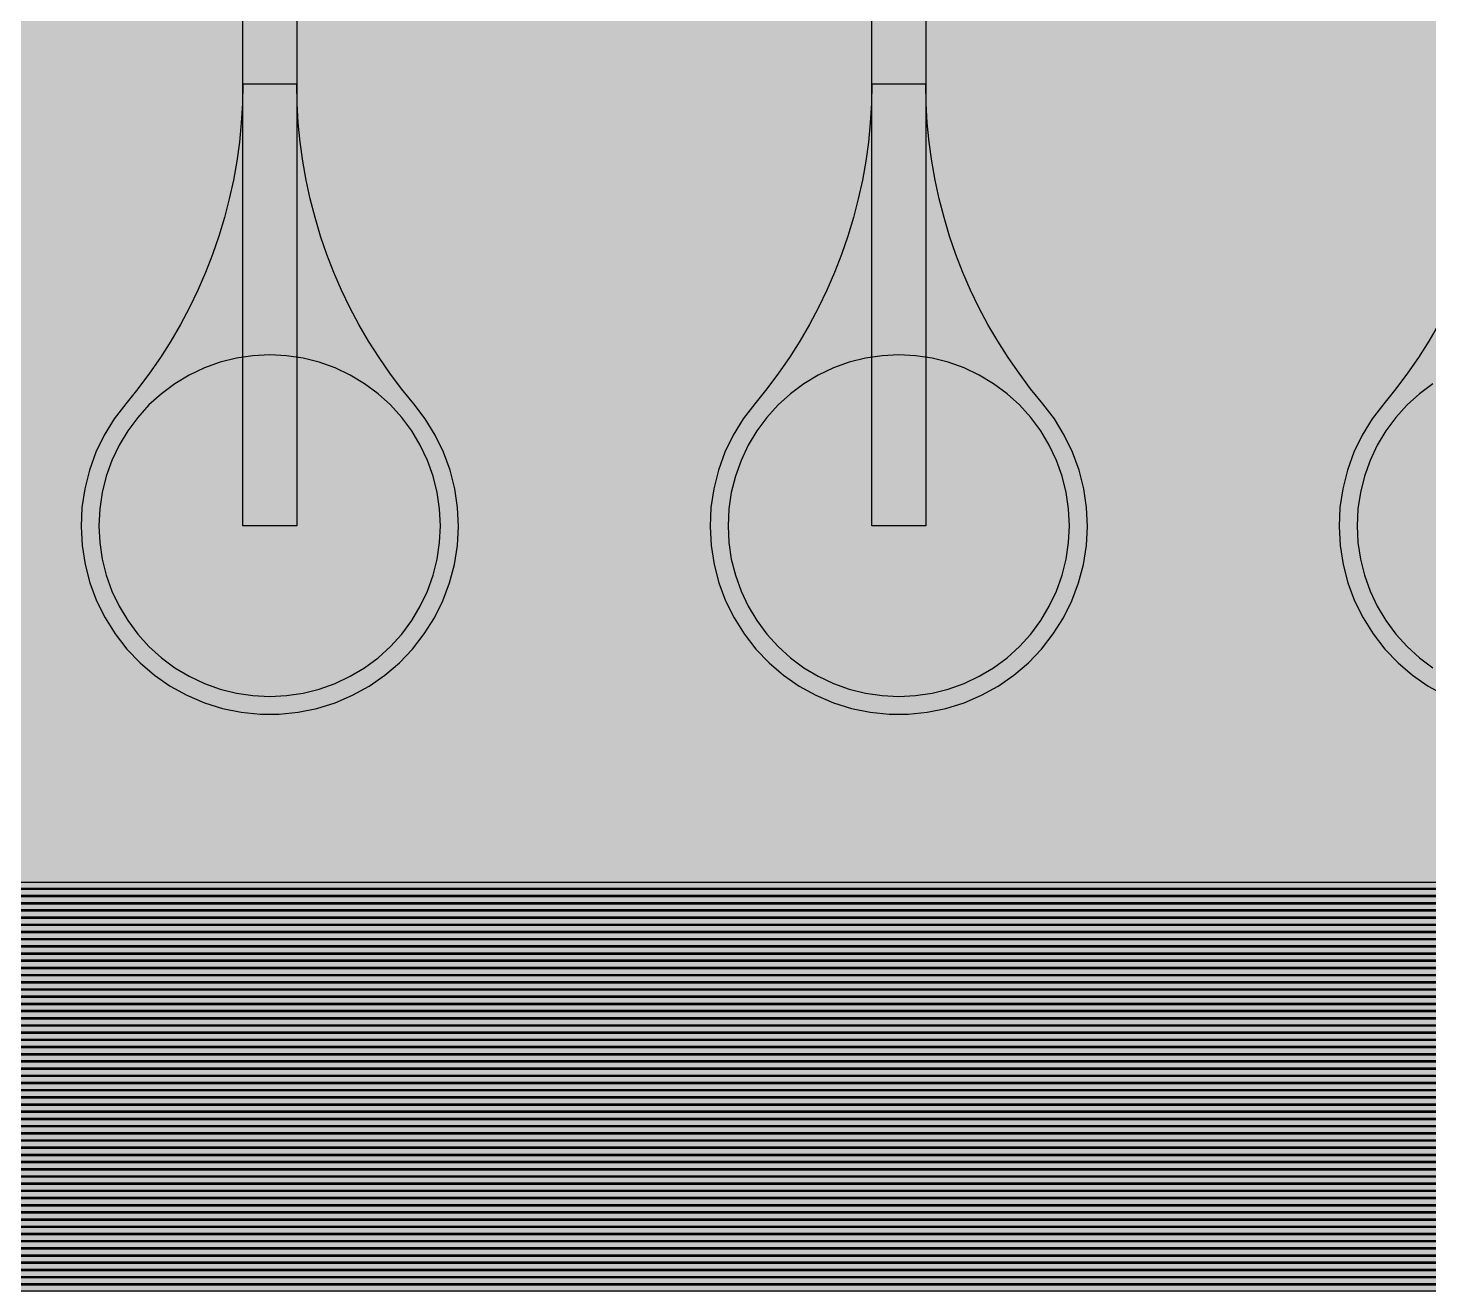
# Model space of a CAD drawing. Header units: metres. Extents: x -7231 to 10969, y -37556 to 1873.
# Drawn here: x -1178 to -398, y -30203 to -29504 of the extents above; entities that cross this region are included whole.
import ezdxf

# ---------------------------------------------------------------- set-up
doc = ezdxf.new("R2010")
doc.units = ezdxf.units.M
for name, color, linetype in [('Metal1', 4, 'CONTINUOUS'), ('Metal2', 3, 'CONTINUOUS'), ('Polyimide', 7, 'CONTINUOUS'), ('Polyimide_Negative', 5, 'CONTINUOUS')]:
    doc.layers.add(name, color=color, linetype=linetype)

msp = doc.modelspace()

# ---------------------------------------------------------------- hatches: boundary and pattern name
at = {"layer": 'Polyimide'}
msp.add_hatch(color=7, dxfattribs=at).paths.add_polyline_path([(4065.69, -468), (4066.67, -501.99), (4068.51, -535.99), (4071.41, -569.99), (4075.54, -603.99), (4081.04, -637.99), (4088.01, -671.99), (4096.52, -705.98), (4106.62, -739.98), (4118.33, -773.98), (4131.63, -807.98), (4146.49, -841.98), (4162.87, -875.98), (4180.68, -909.97), (4199.83, -943.97), (4220.22, -977.97), (4241.73, -1011.97), (4264.21, -1045.97), (4287.52, -1079.96), (4311.51, -1113.96), (4336.01, -1147.96), (4360.86, -1181.96), (4385.88, -1215.96), (4410.89, -1249.96), (4435.74, -1283.95), (4460.24, -1317.95), (4484.23, -1351.95), (4507.54, -1385.95), (4530.02, -1419.95), (4551.53, -1453.94), (4571.92, -1487.94), (4591.07, -1521.94), (4608.88, -1555.94), (4625.26, -1589.94), (4640.12, -1623.94), (4653.42, -1657.93), (4665.13, -1691.93), (4675.23, -1725.93), (4683.74, -1759.93), (4690.71, -1793.93), (4696.21, -1827.93), (4700.34, -1861.92), (4703.24, -1895.92), (4705.08, -1929.92), (4706.06, -1963.92), (4706.44, -1997.92), (4706.5, -2031.91), (4706.5, -4793.02), (4709.95, -4838.39), (4720.22, -4882.71), (4737.08, -4924.98), (4760.13, -4964.2), (4788.85, -4999.49), (4822.58, -5030.03), (4860.53, -5055.12), (4901.85, -5074.18), (4901.85, -5074.18), (4970.68, -5105.23), (5034.7, -5145.26), (5092.76, -5193.54), (5143.8, -5249.19), (5186.89, -5311.2), (5221.24, -5378.44), (5246.23, -5449.69), (5261.41, -5523.66), (5266.5, -5599), (5261.41, -5674.34), (5246.23, -5748.31), (5221.24, -5819.56), (5186.89, -5886.8), (5143.8, -5948.81), (5092.76, -6004.46), (5034.7, -6052.74), (4970.68, -6092.77), (4901.85, -6123.82), (4860.53, -6142.88), (4822.58, -6167.97), (4788.85, -6198.51), (4760.13, -6233.8), (4737.08, -6273.02), (4720.22, -6315.29), (4709.95, -6359.61), (4706.5, -6404.98), (4706.5, -9221.52), (4709.95, -9266.88), (4720.22, -9311.21), (4737.08, -9353.47), (4760.13, -9392.7), (4788.85, -9427.98), (4822.58, -9458.52), (4860.53, -9483.61), (4901.85, -9502.67), (4970.68, -9533.72), (5034.7, -9573.75), (5092.76, -9622.03), (5143.8, -9677.68), (5186.89, -9739.69), (5221.24, -9806.94), (5246.23, -9878.19), (5261.41, -9952.16), (5266.5, -10027.49), (5261.41, -10102.83), (5246.23, -10176.8), (5221.24, -10248.05), (5186.89, -10315.3), (5143.8, -10377.31), (5092.76, -10432.96), (5034.7, -10481.24), (4970.68, -10521.27), (4901.85, -10552.32), (4860.53, -10571.38), (4822.58, -10596.46), (4788.85, -10627), (4760.13, -10662.29), (4737.08, -10701.52), (4720.22, -10743.78), (4709.95, -10788.1), (4706.5, -10833.47), (4706.5, -13650.01), (4709.95, -13695.38), (4720.22, -13739.7), (4737.08, -13781.96), (4760.13, -13821.19), (4788.85, -13856.48), (4822.58, -13887.02), (4860.53, -13912.11), (4901.85, -13931.17), (4970.68, -13962.22), (5034.7, -14002.25), (5092.76, -14050.53), (5143.8, -14106.18), (5186.89, -14168.19), (5221.24, -14235.43), (5246.23, -14306.68), (5261.41, -14380.65), (5266.5, -14455.99), (5261.41, -14531.33), (5246.23, -14605.29), (5221.24, -14676.55), (5186.89, -14743.79), (5143.8, -14805.8), (5092.76, -14861.45), (5034.7, -14909.73), (4970.68, -14949.76), (4901.85, -14980.81), (4860.53, -14999.87), (4822.58, -15024.96), (4788.85, -15055.5), (4760.13, -15090.79), (4737.08, -15130.01), (4720.22, -15172.27), (4709.95, -15216.6), (4706.5, -15261.97), (4706.5, -15455.99), (4720.95, -15750.04), (4764.14, -16041.26), (4835.68, -16326.84), (4934.86, -16604.04), (5060.74, -16870.18), (5212.09, -17122.7), (5387.47, -17359.17), (5585.18, -17577.31), (5803.32, -17775.02), (6039.79, -17950.4), (6292.31, -18101.75), (6558.45, -18227.63), (6835.65, -18326.81), (7121.23, -18398.34), (7412.45, -18441.54), (7706.5, -18455.99), (9969.01, -18455.99), (10047.42, -18459.84), (10125.08, -18471.36), (10201.23, -18490.44), (10275.15, -18516.89), (10346.12, -18550.45), (10413.46, -18590.81), (10476.52, -18637.58), (10534.69, -18690.3), (10587.41, -18748.47), (10634.18, -18811.53), (10674.54, -18878.87), (10708.11, -18949.84), (10734.56, -19023.76), (10753.63, -19099.92), (10765.15, -19177.58), (10769.01, -19255.99), (10769.01, -20895.8), (10730.24, -20951.41), (10694.6, -21009.08), (10662.21, -21068.63), (10633.17, -21129.89), (10607.55, -21192.66), (10585.45, -21256.74), (10566.93, -21321.96), (10552.05, -21388.09), (10540.84, -21454.95), (10533.35, -21522.33), (10529.6, -21590.02), (10529.6, -21657.81), (10533.35, -21725.5), (10540.84, -21792.87), (10552.05, -21859.73), (10566.93, -21925.87), (10585.45, -21991.08), (10607.55, -22055.17), (10633.17, -22117.94), (10662.21, -22179.19), (10694.6, -22238.74), (10730.24, -22296.41), (10769.01, -22352.03), (10769.01, -32454.24), (10728.74, -32510.49), (10691.72, -32568.92), (10658.05, -32629.35), (10627.85, -32691.58), (10601.2, -32755.42), (10578.21, -32820.67), (10558.93, -32887.1), (10543.44, -32954.52), (10531.77, -33022.71), (10523.97, -33091.44), (10520.07, -33160.51), (10520.07, -33229.69), (10523.97, -33298.75), (10531.77, -33367.49), (10543.44, -33435.67), (10558.93, -33503.09), (10578.21, -33569.53), (10601.2, -33634.77), (10627.85, -33698.61), (10658.05, -33760.85), (10691.72, -33821.28), (10728.74, -33879.71), (10769.01, -33935.96), (10769.01, -36556), (10765.15, -36634.41), (10753.63, -36712.07), (10734.56, -36788.23), (10708.11, -36862.15), (10674.54, -36933.12), (10634.18, -37000.46), (10587.41, -37063.51), (10534.69, -37121.69), (10476.52, -37174.41), (10413.46, -37221.18), (10346.12, -37261.54), (10275.15, -37295.1), (10201.23, -37321.55), (10125.08, -37340.63), (10047.42, -37352.15), (9969.01, -37356), (-6231.01, -37356), (-6309.42, -37352.15), (-6387.08, -37340.63), (-6463.23, -37321.55), (-6537.15, -37295.1), (-6608.12, -37261.54), (-6675.46, -37221.18), (-6738.52, -37174.41), (-6796.69, -37121.69), (-6849.41, -37063.51), (-6896.18, -37000.46), (-6936.54, -36933.12), (-6970.11, -36862.15), (-6996.56, -36788.23), (-7015.63, -36712.07), (-7027.15, -36634.41), (-7031.01, -36556), (-7031.01, -33936), (-6990.74, -33879.75), (-6953.7, -33821.31), (-6920.03, -33760.88), (-6889.82, -33698.64), (-6863.18, -33634.8), (-6840.18, -33569.55), (-6820.9, -33503.11), (-6805.4, -33435.69), (-6793.74, -33367.49), (-6785.94, -33298.75), (-6782.03, -33229.68), (-6782.03, -33160.5), (-6785.94, -33091.43), (-6793.74, -33022.69), (-6805.4, -32954.5), (-6820.9, -32887.07), (-6840.18, -32820.63), (-6863.18, -32755.39), (-6889.82, -32691.54), (-6920.03, -32629.3), (-6953.7, -32568.87), (-6990.74, -32510.43), (-7031.01, -32454.18), (-7031.01, -22364.83), (-6990.74, -22308.58), (-6953.7, -22250.14), (-6920.03, -22189.71), (-6889.82, -22127.47), (-6863.18, -22063.62), (-6840.18, -21998.38), (-6820.9, -21931.94), (-6805.4, -21864.51), (-6793.74, -21796.32), (-6785.94, -21727.58), (-6782.03, -21658.51), (-6782.03, -21589.33), (-6785.94, -21520.26), (-6793.74, -21451.52), (-6805.4, -21383.32), (-6820.9, -21315.9), (-6840.18, -21249.46), (-6863.18, -21184.21), (-6889.82, -21120.37), (-6920.03, -21058.13), (-6953.7, -20997.7), (-6990.74, -20939.26), (-7031.01, -20883.01), (-7031.01, -19255.99), (-7027.15, -19177.58), (-7015.63, -19099.92), (-6996.56, -19023.76), (-6970.11, -18949.84), (-6936.54, -18878.87), (-6896.18, -18811.53), (-6849.41, -18748.47), (-6796.69, -18690.3), (-6738.52, -18637.58), (-6675.46, -18590.81), (-6608.12, -18550.45), (-6537.15, -18516.89), (-6463.23, -18490.44), (-6387.08, -18471.36), (-6309.42, -18459.84), (-6231.01, -18455.99), (-3968.5, -18455.99), (-3674.45, -18441.54), (-3383.23, -18398.34), (-3097.65, -18326.81), (-2820.45, -18227.63), (-2554.31, -18101.75), (-2301.79, -17950.4), (-2065.32, -17775.02), (-1847.18, -17577.31), (-1649.47, -17359.17), (-1474.09, -17122.7), (-1322.74, -16870.18), (-1196.86, -16604.04), (-1097.68, -16326.84), (-1026.14, -16041.26), (-982.95, -15750.04), (-968.5, -15455.99), (-968.5, -15261.97), (-971.95, -15216.6), (-982.22, -15172.27), (-999.08, -15130.01), (-1022.13, -15090.79), (-1050.85, -15055.5), (-1084.58, -15024.96), (-1122.53, -14999.87), (-1163.85, -14980.81), (-1232.68, -14949.76), (-1296.7, -14909.73), (-1354.76, -14861.45), (-1405.8, -14805.8), (-1448.89, -14743.79), (-1483.24, -14676.55), (-1508.23, -14605.29), (-1523.41, -14531.33), (-1528.5, -14455.99), (-1523.41, -14380.65), (-1508.23, -14306.68), (-1483.24, -14235.43), (-1448.89, -14168.19), (-1405.8, -14106.18), (-1354.76, -14050.53), (-1296.7, -14002.25), (-1232.68, -13962.22), (-1163.85, -13931.17), (-1122.53, -13912.11), (-1084.58, -13887.02), (-1050.85, -13856.48), (-1022.13, -13821.19), (-999.08, -13781.96), (-982.22, -13739.7), (-971.95, -13695.38), (-968.5, -13650.01), (-968.5, -12309.64), (-971.95, -12264.27), (-982.22, -12219.94), (-999.08, -12177.68), (-1022.13, -12138.46), (-1050.85, -12103.17), (-1084.58, -12072.63), (-1122.53, -12047.54), (-1163.85, -12028.48), (-1232.68, -11997.43), (-1296.7, -11957.4), (-1354.76, -11909.12), (-1405.8, -11853.47), (-1448.89, -11791.46), (-1483.24, -11724.22), (-1508.23, -11652.96), (-1523.41, -11579), (-1528.5, -11503.66), (-1523.41, -11428.32), (-1508.23, -11354.35), (-1483.24, -11283.1), (-1448.89, -11215.86), (-1405.8, -11153.85), (-1354.76, -11098.2), (-1296.7, -11049.92), (-1232.68, -11009.89), (-1163.85, -10978.84), (-1122.53, -10959.78), (-1084.58, -10934.69), (-1050.85, -10904.15), (-1022.13, -10868.86), (-999.08, -10829.63), (-982.22, -10787.37), (-971.95, -10743.05), (-968.5, -10697.68), (-968.5, -9357.31), (-971.95, -9311.94), (-982.22, -9267.62), (-999.08, -9225.35), (-1022.13, -9186.13), (-1050.85, -9150.84), (-1084.58, -9120.3), (-1122.53, -9095.21), (-1163.85, -9076.15), (-1163.85, -9076.15), (-1232.68, -9045.1), (-1296.7, -9005.07), (-1354.76, -8956.79), (-1405.8, -8901.14), (-1448.89, -8839.13), (-1483.24, -8771.89), (-1508.23, -8700.64), (-1523.41, -8626.67), (-1528.5, -8551.33), (-1523.41, -8475.99), (-1508.23, -8402.02), (-1483.24, -8330.77), (-1448.89, -8263.53), (-1405.8, -8201.52), (-1354.76, -8145.87), (-1296.7, -8097.59), (-1232.68, -8057.56), (-1163.85, -8026.51), (-1163.85, -8026.51), (-1122.53, -8007.45), (-1084.58, -7982.36), (-1050.85, -7951.82), (-1022.13, -7916.53), (-999.08, -7877.31), (-982.22, -7835.04), (-971.95, -7790.72), (-968.5, -7745.35), (-968.5, -6404.98), (-971.95, -6359.61), (-982.22, -6315.29), (-999.08, -6273.02), (-1022.13, -6233.8), (-1050.85, -6198.51), (-1084.58, -6167.97), (-1122.53, -6142.88), (-1163.85, -6123.82), (-1163.85, -6123.82), (-1232.68, -6092.77), (-1296.7, -6052.74), (-1354.76, -6004.46), (-1405.8, -5948.81), (-1448.89, -5886.8), (-1483.24, -5819.56), (-1508.23, -5748.31), (-1523.41, -5674.34), (-1528.5, -5599), (-1523.41, -5523.66), (-1508.23, -5449.69), (-1483.24, -5378.44), (-1448.89, -5311.2), (-1405.8, -5249.19), (-1354.76, -5193.54), (-1296.7, -5145.26), (-1232.68, -5105.23), (-1163.85, -5074.18), (-1163.85, -5074.18), (-1122.53, -5055.12), (-1084.58, -5030.03), (-1050.85, -4999.49), (-1022.13, -4964.2), (-999.08, -4924.98), (-982.22, -4882.71), (-971.95, -4838.39), (-968.5, -4793.02), (-968.5, -2031.91), (-968.44, -1997.92), (-968.06, -1963.92), (-967.05, -1929.92), (-965.18, -1895.92), (-962.22, -1861.92), (-958.01, -1827.93), (-952.41, -1793.93), (-945.31, -1759.93), (-936.64, -1725.93), (-926.35, -1691.93), (-914.43, -1657.93), (-900.88, -1623.94), (-885.74, -1589.94), (-869.05, -1555.94), (-850.91, -1521.94), (-831.4, -1487.94), (-810.63, -1453.94), (-788.72, -1419.95), (-765.82, -1385.95), (-742.07, -1351.95), (-717.63, -1317.95), (-692.67, -1283.95), (-667.36, -1249.96), (-641.88, -1215.96), (-616.39, -1181.96), (-591.08, -1147.96), (-566.12, -1113.96), (-541.68, -1079.96), (-517.93, -1045.97), (-495.03, -1011.97), (-473.12, -977.97), (-452.35, -943.97), (-432.84, -909.97), (-414.7, -875.98), (-398.01, -841.98), (-382.87, -807.98), (-369.32, -773.98), (-357.4, -739.98), (-347.11, -705.98), (-338.44, -671.99), (-331.34, -637.99), (-325.74, -603.99), (-321.53, -569.99), (-318.57, -535.99), (-316.7, -501.99), (-315.69, -468), (-315.31, -434), (-315.25, -400), (-315.25, 401), (-315.25, 451), (-315.25, 1644), (-270.25, 1644), (-270.03, 1637.13), (-269.35, 1630.29), (-268.23, 1623.52), (-266.67, 1616.82), (-264.68, 1610.25), (-262.26, 1603.82), (-259.42, 1597.56), (-256.18, 1591.5), (-252.55, 1585.67), (-248.55, 1580.08), (-244.19, 1574.77), (-239.5, 1569.75), (-234.48, 1565.06), (-229.17, 1560.7), (-223.58, 1556.7), (-217.75, 1553.07), (-211.69, 1549.83), (-205.43, 1546.99), (-199, 1544.57), (-192.43, 1542.58), (-185.73, 1541.02), (-178.96, 1539.9), (-172.12, 1539.22), (-165.25, 1539), (-158.38, 1539.22), (-151.54, 1539.9), (-144.77, 1541.02), (-138.07, 1542.58), (-131.5, 1544.57), (-125.07, 1546.99), (-118.81, 1549.83), (-112.75, 1553.07), (-106.92, 1556.7), (-101.33, 1560.7), (-96.02, 1565.06), (-91, 1569.75), (-86.31, 1574.77), (-81.95, 1580.08), (-77.95, 1585.67), (-74.32, 1591.5), (-71.08, 1597.56), (-68.24, 1603.82), (-65.82, 1610.25), (-63.83, 1616.82), (-62.27, 1623.52), (-61.15, 1630.29), (-60.47, 1637.13), (-60.25, 1644), (1853, 1644), (1853, 1573), (3815.25, 1573), (3815.46, 1579.54), (3816.11, 1586.05), (3817.17, 1592.51), (3818.66, 1598.88), (3820.56, 1605.14), (3822.86, 1611.27), (3825.56, 1617.23), (3828.65, 1623), (3832.1, 1628.56), (3835.91, 1633.88), (3840.07, 1638.93), (3844.54, 1643.71), (3849.32, 1648.18), (3854.37, 1652.34), (3859.69, 1656.15), (3865.25, 1659.6), (3871.02, 1662.69), (3876.98, 1665.39), (3883.11, 1667.69), (3889.37, 1669.59), (3895.74, 1671.08), (3902.2, 1672.14), (3908.71, 1672.79), (3915.25, 1673), (3921.79, 1672.79), (3928.3, 1672.14), (3934.76, 1671.08), (3941.13, 1669.59), (3947.39, 1667.69), (3953.52, 1665.39), (3959.48, 1662.69), (3965.25, 1659.6), (3970.81, 1656.15), (3976.13, 1652.34), (3981.18, 1648.18), (3985.96, 1643.71), (3990.43, 1638.93), (3994.59, 1633.88), (3998.4, 1628.56), (4001.85, 1623), (4004.94, 1617.23), (4007.64, 1611.27), (4009.94, 1605.14), (4011.84, 1598.88), (4013.33, 1592.51), (4014.39, 1586.05), (4015.04, 1579.54), (4015.25, 1573), (4065.25, 1573), (4065.25, 451), (4065.25, 401), (4065.25, -400), (4065.31, -434), (4065.69, -468)])

# ---------------------------------------------------------------- linework, layer by layer
at = {"layer": 'Metal1'}
for points in [[(1328.75, -19211.94), (1328.75, -30175.72), (1297.72, -30206.75), (-5938.22, -30206.75), (-5969.25, -30175.72), (-5969.25, -27744.28), (-5938.22, -27713.25), (-1072.78, -27713.25), (-1038.85, -27743.07), (-1028.5, -27896.26), (-1028.5, -28671), (-1058.5, -28671), (-1058.5, -27896.26), (-1048.15, -27746.93), (-1074.22, -27716.75), (-5936.78, -27716.75), (-5965.75, -27745.72), (-5965.75, -30174.27), (-5936.78, -30203.25), (1296.28, -30203.25), (1325.25, -30174.27), (1325.25, -19211.94)], [(1320.75, -19211.94), (1320.75, -30167.72), (1289.72, -30198.75), (-5930.22, -30198.75), (-5961.25, -30167.72), (-5961.25, -27752.28), (-5930.22, -27721.25), (-1422.78, -27721.25), (-1388.82, -27751.06), (-1378.5, -27902.66), (-1378.5, -28671), (-1408.5, -28671), (-1408.5, -27902.66), (-1398.18, -27754.94), (-1424.22, -27724.75), (-5928.78, -27724.75), (-5957.75, -27753.72), (-5957.75, -30166.27), (-5928.78, -30195.25), (1288.28, -30195.25), (1317.25, -30166.27), (1317.25, -19211.94)], [(1312.75, -19211.94), (1312.75, -30159.72), (1281.72, -30190.75), (-5922.22, -30190.75), (-5953.25, -30159.72), (-5953.25, -27760.28), (-5922.22, -27729.25), (-1772.78, -27729.25), (-1738.8, -27759.05), (-1728.5, -27909.06), (-1728.5, -28671), (-1758.5, -28671), (-1758.5, -27909.06), (-1748.2, -27762.95), (-1774.22, -27732.75), (-5920.78, -27732.75), (-5949.75, -27761.72), (-5949.75, -30158.27), (-5920.78, -30187.25), (1280.28, -30187.25), (1309.25, -30158.27), (1309.25, -19211.94)], [(1304.75, -19211.94), (1304.75, -30151.72), (1273.72, -30182.75), (-5914.22, -30182.75), (-5945.25, -30151.72), (-5945.25, -27768.28), (-5914.22, -27737.25), (-2122.78, -27737.25), (-2088.77, -27767.04), (-2078.5, -27915.46), (-2078.5, -28671), (-2108.5, -28671), (-2108.5, -27915.46), (-2098.23, -27770.96), (-2124.22, -27740.75), (-5912.78, -27740.75), (-5941.75, -27769.72), (-5941.75, -30150.27), (-5912.78, -30179.25), (1272.28, -30179.25), (1301.25, -30150.27), (1301.25, -19211.94)], [(1296.75, -19211.94), (1296.75, -30143.72), (1265.72, -30174.75), (-5906.22, -30174.75), (-5937.25, -30143.72), (-5937.25, -27776.28), (-5906.22, -27745.25), (-2472.78, -27745.25), (-2438.75, -27775.03), (-2428.5, -27921.86), (-2428.5, -28671), (-2458.5, -28671), (-2458.5, -27921.86), (-2448.25, -27778.97), (-2474.22, -27748.75), (-5904.78, -27748.75), (-5933.75, -27777.72), (-5933.75, -30142.27), (-5904.78, -30171.25), (1264.28, -30171.25), (1293.25, -30142.27), (1293.25, -19211.94)], [(1288.75, -19211.94), (1288.75, -30135.72), (1257.72, -30166.75), (-5898.22, -30166.75), (-5929.25, -30135.72), (-5929.25, -27784.28), (-5898.22, -27753.25), (-2822.78, -27753.25), (-2788.72, -27783.02), (-2778.5, -27928.26), (-2778.5, -28671), (-2808.5, -28671), (-2808.5, -27928.26), (-2798.28, -27786.98), (-2824.22, -27756.75), (-5896.78, -27756.75), (-5925.75, -27785.72), (-5925.75, -30134.27), (-5896.78, -30163.25), (1256.28, -30163.25), (1285.25, -30134.27), (1285.25, -19211.94)], [(1280.75, -19211.94), (1280.75, -30127.72), (1249.72, -30158.75), (-5890.22, -30158.75), (-5921.25, -30127.72), (-5921.25, -27792.28), (-5890.22, -27761.25), (-3172.78, -27761.25), (-3138.7, -27791.01), (-3128.5, -27934.66), (-3128.5, -28671), (-3158.5, -28671), (-3158.5, -27934.66), (-3148.3, -27794.99), (-3174.22, -27764.75), (-5888.78, -27764.75), (-5917.75, -27793.72), (-5917.75, -30126.27), (-5888.78, -30155.25), (1248.28, -30155.25), (1277.25, -30126.27), (1277.25, -19211.94)], [(1272.75, -19211.94), (1272.75, -30119.72), (1241.72, -30150.75), (-5882.22, -30150.75), (-5913.25, -30119.72), (-5913.25, -27800.28), (-5882.22, -27769.25), (-3522.78, -27769.25), (-3488.67, -27799), (-3478.5, -27941.06), (-3478.5, -28671), (-3508.5, -28671), (-3508.5, -27941.06), (-3498.33, -27803), (-3524.22, -27772.75), (-5880.78, -27772.75), (-5909.75, -27801.72), (-5909.75, -30118.27), (-5880.78, -30147.25), (1240.28, -30147.25), (1269.25, -30118.27), (1269.25, -19211.94)], [(1264.75, -19211.94), (1264.75, -30111.72), (1233.72, -30142.75), (-5874.22, -30142.75), (-5905.25, -30111.72), (-5905.25, -27808.28), (-5874.22, -27777.25), (-3872.78, -27777.25), (-3838.64, -27806.99), (-3828.5, -27947.46), (-3828.5, -28671), (-3858.5, -28671), (-3858.5, -27947.46), (-3848.36, -27811.01), (-3874.22, -27780.75), (-5872.78, -27780.75), (-5901.75, -27809.72), (-5901.75, -30110.27), (-5872.78, -30139.25), (1232.28, -30139.25), (1261.25, -30110.27), (1261.25, -19211.94)], [(1256.75, -19211.94), (1256.75, -30103.72), (1225.72, -30134.75), (-5866.22, -30134.75), (-5897.25, -30103.72), (-5897.25, -27816.28), (-5866.22, -27785.25), (-4222.78, -27785.25), (-4188.61, -27814.98), (-4178.5, -27953.86), (-4178.5, -28671), (-4208.5, -28671), (-4208.5, -27953.86), (-4198.39, -27819.02), (-4224.22, -27788.75), (-5864.78, -27788.75), (-5893.75, -27817.72), (-5893.75, -30102.27), (-5864.78, -30131.25), (1224.28, -30131.25), (1253.25, -30102.27), (1253.25, -19211.94)], [(1248.75, -19211.94), (1248.75, -30095.72), (1217.72, -30126.75), (-5858.22, -30126.75), (-5889.25, -30095.72), (-5889.25, -27824.28), (-5858.22, -27793.25), (-4572.78, -27793.25), (-4538.59, -27822.96), (-4528.5, -27960.26), (-4528.5, -28671), (-4558.5, -28671), (-4558.5, -27960.26), (-4548.41, -27827.04), (-4574.22, -27796.75), (-5856.78, -27796.75), (-5885.75, -27825.72), (-5885.75, -30094.27), (-5856.78, -30123.25), (1216.28, -30123.25), (1245.25, -30094.27), (1245.25, -19211.94)], [(1240.75, -19211.94), (1240.75, -30087.72), (1209.72, -30118.75), (-5850.22, -30118.75), (-5881.25, -30087.72), (-5881.25, -27832.28), (-5850.22, -27801.25), (-4922.78, -27801.25), (-4888.56, -27830.95), (-4878.5, -27966.66), (-4878.5, -28671), (-4908.5, -28671), (-4908.5, -27966.66), (-4898.44, -27835.05), (-4924.22, -27804.75), (-5848.78, -27804.75), (-5877.75, -27833.72), (-5877.75, -30086.27), (-5848.78, -30115.25), (1208.28, -30115.25), (1237.25, -30086.27), (1237.25, -19211.94)], [(1232.75, -19211.94), (1232.75, -30079.72), (1201.72, -30110.75), (-5842.22, -30110.75), (-5873.25, -30079.72), (-5873.25, -27840.28), (-5842.22, -27809.25), (-5272.78, -27809.25), (-5238.53, -27838.94), (-5228.5, -27973.06), (-5228.5, -28671), (-5258.5, -28671), (-5258.5, -27973.06), (-5248.47, -27843.06), (-5274.22, -27812.75), (-5840.78, -27812.75), (-5869.75, -27841.72), (-5869.75, -30078.27), (-5840.78, -30107.25), (1200.28, -30107.25), (1229.25, -30078.27), (1229.25, -19211.94)], [(1224.75, -19211.94), (1224.75, -30071.72), (1193.72, -30102.75), (-5834.22, -30102.75), (-5865.25, -30071.72), (-5865.25, -28830.28), (-5834.22, -28799.25), (-22.78, -28799.25), (11.08, -28829.1), (21.5, -28987.06), (21.5, -29781), (-8.5, -29781), (-8.5, -28987.06), (1.92, -28832.9), (-24.22, -28802.75), (-5832.78, -28802.75), (-5861.75, -28831.72), (-5861.75, -30070.27), (-5832.78, -30099.25), (1192.28, -30099.25), (1221.25, -30070.27), (1221.25, -19211.94)], [(1216.75, -19211.94), (1216.75, -30063.72), (1185.72, -30094.75), (-5826.22, -30094.75), (-5857.25, -30063.72), (-5857.25, -28838.28), (-5826.22, -28807.25), (-372.78, -28807.25), (-338.89, -28837.09), (-328.5, -28993.46), (-328.5, -29781), (-358.5, -29781), (-358.5, -28993.46), (-348.11, -28840.91), (-374.22, -28810.75), (-5824.78, -28810.75), (-5853.75, -28839.72), (-5853.75, -30062.27), (-5824.78, -30091.25), (1184.28, -30091.25), (1213.25, -30062.27), (1213.25, -19211.94)], [(1208.75, -19211.94), (1208.75, -30055.72), (1177.72, -30086.75), (-5818.22, -30086.75), (-5849.25, -30055.72), (-5849.25, -28846.28), (-5818.22, -28815.25), (-722.78, -28815.25), (-688.87, -28845.08), (-678.5, -28999.86), (-678.5, -29781), (-708.5, -29781), (-708.5, -28999.86), (-698.13, -28848.92), (-724.22, -28818.75), (-5816.78, -28818.75), (-5845.75, -28847.72), (-5845.75, -30054.27), (-5816.78, -30083.25), (1176.28, -30083.25), (1205.25, -30054.27), (1205.25, -19211.94)], [(1200.75, -19211.94), (1200.75, -30047.72), (1169.72, -30078.75), (-5810.22, -30078.75), (-5841.25, -30047.72), (-5841.25, -28854.28), (-5810.22, -28823.25), (-1072.78, -28823.25), (-1038.85, -28853.07), (-1028.5, -29006.26), (-1028.5, -29781), (-1058.5, -29781), (-1058.5, -29006.26), (-1048.15, -28856.93), (-1074.22, -28826.75), (-5808.78, -28826.75), (-5837.75, -28855.72), (-5837.75, -30046.27), (-5808.78, -30075.25), (1168.28, -30075.25), (1197.25, -30046.27), (1197.25, -19211.94)], [(1192.75, -19211.94), (1192.75, -30039.72), (1161.72, -30070.75), (-5802.22, -30070.75), (-5833.25, -30039.72), (-5833.25, -28862.28), (-5802.22, -28831.25), (-1422.78, -28831.25), (-1388.82, -28861.06), (-1378.5, -29012.66), (-1378.5, -29781), (-1408.5, -29781), (-1408.5, -29012.66), (-1398.18, -28864.94), (-1424.22, -28834.75), (-5800.78, -28834.75), (-5829.75, -28863.72), (-5829.75, -30038.27), (-5800.78, -30067.25), (1160.28, -30067.25), (1189.25, -30038.27), (1189.25, -19211.94)], [(1184.75, -19211.94), (1184.75, -30031.72), (1153.72, -30062.75), (-5794.22, -30062.75), (-5825.25, -30031.72), (-5825.25, -28870.28), (-5794.22, -28839.25), (-1772.78, -28839.25), (-1738.8, -28869.05), (-1728.5, -29019.06), (-1728.5, -29781), (-1758.5, -29781), (-1758.5, -29019.06), (-1748.2, -28872.95), (-1774.22, -28842.75), (-5792.78, -28842.75), (-5821.75, -28871.72), (-5821.75, -30030.27), (-5792.78, -30059.25), (1152.28, -30059.25), (1181.25, -30030.27), (1181.25, -19211.94)], [(1176.75, -19211.94), (1176.75, -30023.72), (1145.72, -30054.75), (-5786.22, -30054.75), (-5817.25, -30023.72), (-5817.25, -28878.28), (-5786.22, -28847.25), (-2122.78, -28847.25), (-2088.77, -28877.04), (-2078.5, -29025.46), (-2078.5, -29781), (-2108.5, -29781), (-2108.5, -29025.46), (-2098.23, -28880.96), (-2124.22, -28850.75), (-5784.78, -28850.75), (-5813.75, -28879.72), (-5813.75, -30022.27), (-5784.78, -30051.25), (1144.28, -30051.25), (1173.25, -30022.27), (1173.25, -19211.94)], [(1168.75, -19211.94), (1168.75, -30015.72), (1137.72, -30046.75), (-5778.22, -30046.75), (-5809.25, -30015.72), (-5809.25, -28886.28), (-5778.22, -28855.25), (-2472.78, -28855.25), (-2438.75, -28885.03), (-2428.5, -29031.86), (-2428.5, -29781), (-2458.5, -29781), (-2458.5, -29031.86), (-2448.25, -28888.97), (-2474.22, -28858.75), (-5776.78, -28858.75), (-5805.75, -28887.72), (-5805.75, -30014.27), (-5776.78, -30043.25), (1136.28, -30043.25), (1165.25, -30014.27), (1165.25, -19211.94)], [(1160.75, -19211.94), (1160.75, -30007.72), (1129.72, -30038.75), (-5770.22, -30038.75), (-5801.25, -30007.72), (-5801.25, -28894.28), (-5770.22, -28863.25), (-2822.78, -28863.25), (-2788.72, -28893.02), (-2778.5, -29038.26), (-2778.5, -29781), (-2808.5, -29781), (-2808.5, -29038.26), (-2798.28, -28896.98), (-2824.22, -28866.75), (-5768.78, -28866.75), (-5797.75, -28895.72), (-5797.75, -30006.27), (-5768.78, -30035.25), (1128.28, -30035.25), (1157.25, -30006.27), (1157.25, -19211.94)], [(1152.75, -19211.94), (1152.75, -29999.72), (1121.72, -30030.75), (-5762.22, -30030.75), (-5793.25, -29999.72), (-5793.25, -28902.28), (-5762.22, -28871.25), (-3172.78, -28871.25), (-3138.7, -28901.01), (-3128.5, -29044.66), (-3128.5, -29781), (-3158.5, -29781), (-3158.5, -29044.66), (-3148.3, -28904.99), (-3174.22, -28874.75), (-5760.78, -28874.75), (-5789.75, -28903.72), (-5789.75, -29998.27), (-5760.78, -30027.25), (1120.28, -30027.25), (1149.25, -29998.27), (1149.25, -19211.94)], [(1144.75, -19211.94), (1144.75, -29991.72), (1113.72, -30022.75), (-5754.22, -30022.75), (-5785.25, -29991.72), (-5785.25, -28910.28), (-5754.22, -28879.25), (-3522.78, -28879.25), (-3488.67, -28909), (-3478.5, -29051.06), (-3478.5, -29781), (-3508.5, -29781), (-3508.5, -29051.06), (-3498.33, -28913), (-3524.22, -28882.75), (-5752.78, -28882.75), (-5781.75, -28911.72), (-5781.75, -29990.27), (-5752.78, -30019.25), (1112.28, -30019.25), (1141.25, -29990.27), (1141.25, -19211.94)], [(1136.75, -19211.94), (1136.75, -29983.72), (1105.72, -30014.75), (-5746.22, -30014.75), (-5777.25, -29983.72), (-5777.25, -28918.28), (-5746.22, -28887.25), (-3872.78, -28887.25), (-3838.64, -28916.99), (-3828.5, -29057.46), (-3828.5, -29781), (-3858.5, -29781), (-3858.5, -29057.46), (-3848.36, -28921.01), (-3874.22, -28890.75), (-5744.78, -28890.75), (-5773.75, -28919.72), (-5773.75, -29982.27), (-5744.78, -30011.25), (1104.28, -30011.25), (1133.25, -29982.27), (1133.25, -19211.94)], [(1128.75, -19211.94), (1128.75, -29975.72), (1097.72, -30006.75), (-5738.22, -30006.75), (-5769.25, -29975.72), (-5769.25, -28926.28), (-5738.22, -28895.25), (-4222.78, -28895.25), (-4188.61, -28924.98), (-4178.5, -29063.86), (-4178.5, -29781), (-4208.5, -29781), (-4208.5, -29063.86), (-4198.39, -28929.02), (-4224.22, -28898.75), (-5736.78, -28898.75), (-5765.75, -28927.72), (-5765.75, -29974.27), (-5736.78, -30003.25), (1096.28, -30003.25), (1125.25, -29974.27), (1125.25, -19211.94)], [(1120.75, -19211.94), (1120.75, -29967.72), (1089.72, -29998.75), (-5730.22, -29998.75), (-5761.25, -29967.72), (-5761.25, -28934.28), (-5730.22, -28903.25), (-4572.78, -28903.25), (-4538.59, -28932.96), (-4528.5, -29070.26), (-4528.5, -29781), (-4558.5, -29781), (-4558.5, -29070.26), (-4548.41, -28937.04), (-4574.22, -28906.75), (-5728.78, -28906.75), (-5757.75, -28935.72), (-5757.75, -29966.27), (-5728.78, -29995.25), (1088.28, -29995.25), (1117.25, -29966.27), (1117.25, -19211.94)], [(1112.75, -19211.94), (1112.75, -29959.72), (1081.72, -29990.75), (-5722.22, -29990.75), (-5753.25, -29959.72), (-5753.25, -28942.28), (-5722.22, -28911.25), (-4922.78, -28911.25), (-4888.56, -28940.95), (-4878.5, -29076.66), (-4878.5, -29781), (-4908.5, -29781), (-4908.5, -29076.66), (-4898.44, -28945.05), (-4924.22, -28914.75), (-5720.78, -28914.75), (-5749.75, -28943.72), (-5749.75, -29958.27), (-5720.78, -29987.25), (1080.28, -29987.25), (1109.25, -29958.27), (1109.25, -19211.94)], [(1104.75, -19211.93), (1104.75, -29951.72), (1073.72, -29982.75), (-5714.22, -29982.75), (-5745.25, -29951.72), (-5745.25, -28950.28), (-5714.22, -28919.25), (-5272.78, -28919.25), (-5238.53, -28948.94), (-5228.5, -29083.06), (-5228.5, -29781), (-5258.5, -29781), (-5258.5, -29083.06), (-5248.47, -28953.06), (-5274.22, -28922.75), (-5712.78, -28922.75), (-5741.75, -28951.72), (-5741.75, -29950.27), (-5712.78, -29979.25), (1072.28, -29979.25), (1101.25, -29950.27), (1101.25, -19211.93)], [(-393.15, -29669.07), (-398.55, -29678.35), (-404.31, -29687.41), (-410.41, -29696.24), (-416.86, -29704.82), (-423.63, -29713.15), (-430.07, -29721.58), (-435.62, -29730.61), (-440.23, -29740.16), (-443.86, -29750.13), (-446.46, -29760.41), (-448.01, -29770.9), (-448.5, -29781.49), (-447.91, -29792.08), (-446.26, -29802.55), (-443.57, -29812.81), (-439.85, -29822.74), (-435.14, -29832.25), (-429.51, -29841.23), (-422.99, -29849.6), (-415.67, -29857.27), (-407.61, -29864.16), (-398.89, -29870.2), (-389.61, -29875.33)]]:
    msp.add_lwpolyline(points, dxfattribs=at)
for points in [[(-1058.5, -29535.44), (-1058.71, -29546.17), (-1059.34, -29556.89), (-1060.38, -29567.57), (-1061.85, -29578.2), (-1063.72, -29588.77), (-1066.01, -29599.26), (-1068.7, -29609.65), (-1071.8, -29619.92), (-1075.3, -29630.07), (-1079.19, -29640.08), (-1083.46, -29649.92), (-1088.12, -29659.59), (-1093.15, -29669.07), (-1098.55, -29678.35), (-1104.31, -29687.41), (-1110.41, -29696.24), (-1116.86, -29704.82), (-1123.63, -29713.15), (-1130.07, -29721.58), (-1135.62, -29730.61), (-1140.23, -29740.16), (-1143.86, -29750.13), (-1146.46, -29760.41), (-1148.01, -29770.9), (-1148.5, -29781.49), (-1147.91, -29792.08), (-1146.26, -29802.55), (-1143.57, -29812.81), (-1139.85, -29822.74), (-1135.14, -29832.25), (-1129.51, -29841.23), (-1122.99, -29849.6), (-1115.67, -29857.27), (-1107.61, -29864.16), (-1098.89, -29870.2), (-1089.61, -29875.33), (-1079.86, -29879.5), (-1069.74, -29882.67), (-1059.35, -29884.8), (-1048.8, -29885.87), (-1038.2, -29885.87), (-1027.65, -29884.8), (-1017.26, -29882.67), (-1007.14, -29879.5), (-997.39, -29875.33), (-988.11, -29870.2), (-979.39, -29864.16), (-971.33, -29857.27), (-964.01, -29849.6), (-957.49, -29841.23), (-951.86, -29832.25), (-947.15, -29822.74), (-943.43, -29812.81), (-940.74, -29802.55), (-939.09, -29792.08), (-938.5, -29781.49), (-938.99, -29770.9), (-940.54, -29760.41), (-943.14, -29750.13), (-946.77, -29740.16), (-951.38, -29730.61), (-956.93, -29721.58), (-963.37, -29713.15), (-970.14, -29704.82), (-976.59, -29696.24), (-982.69, -29687.41), (-988.45, -29678.35), (-993.85, -29669.07), (-998.88, -29659.59), (-1003.54, -29649.92), (-1007.81, -29640.08), (-1011.7, -29630.07), (-1015.2, -29619.92), (-1018.3, -29609.65), (-1020.99, -29599.26), (-1023.28, -29588.77), (-1025.15, -29578.2), (-1026.62, -29567.57), (-1027.66, -29556.89), (-1028.29, -29546.17), (-1028.5, -29535.44), (-1058.5, -29535.44)], [(-708.5, -29535.44), (-708.71, -29546.17), (-709.34, -29556.89), (-710.38, -29567.57), (-711.85, -29578.2), (-713.72, -29588.77), (-716.01, -29599.26), (-718.7, -29609.65), (-721.8, -29619.92), (-725.3, -29630.07), (-729.19, -29640.08), (-733.46, -29649.92), (-738.12, -29659.59), (-743.15, -29669.07), (-748.55, -29678.35), (-754.31, -29687.41), (-760.41, -29696.24), (-766.86, -29704.82), (-773.63, -29713.15), (-780.07, -29721.58), (-785.62, -29730.61), (-790.23, -29740.16), (-793.86, -29750.13), (-796.46, -29760.41), (-798.01, -29770.9), (-798.5, -29781.49), (-797.91, -29792.08), (-796.26, -29802.55), (-793.57, -29812.81), (-789.85, -29822.74), (-785.14, -29832.25), (-779.51, -29841.23), (-772.99, -29849.6), (-765.67, -29857.27), (-757.61, -29864.16), (-748.89, -29870.2), (-739.61, -29875.33), (-729.86, -29879.5), (-719.74, -29882.67), (-709.35, -29884.8), (-698.8, -29885.87), (-688.2, -29885.87), (-677.65, -29884.8), (-667.26, -29882.67), (-657.14, -29879.5), (-647.39, -29875.33), (-638.11, -29870.2), (-629.39, -29864.16), (-621.33, -29857.27), (-614.01, -29849.6), (-607.49, -29841.23), (-601.86, -29832.25), (-597.15, -29822.74), (-593.43, -29812.81), (-590.74, -29802.55), (-589.09, -29792.08), (-588.5, -29781.49), (-588.99, -29770.9), (-590.54, -29760.41), (-593.14, -29750.13), (-596.77, -29740.16), (-601.38, -29730.61), (-606.93, -29721.58), (-613.37, -29713.15), (-620.14, -29704.82), (-626.59, -29696.24), (-632.69, -29687.41), (-638.45, -29678.35), (-643.85, -29669.07), (-648.88, -29659.59), (-653.54, -29649.92), (-657.81, -29640.08), (-661.7, -29630.07), (-665.2, -29619.92), (-668.3, -29609.65), (-670.99, -29599.26), (-673.28, -29588.77), (-675.15, -29578.2), (-676.62, -29567.57), (-677.66, -29556.89), (-678.29, -29546.17), (-678.5, -29535.44), (-708.5, -29535.44)]]:
    msp.add_lwpolyline(points, close=True, dxfattribs=at)
at = {"layer": 'Metal2'}
for points in [[(1324.75, -19211.94), (1324.75, -30171.72), (1293.72, -30202.75), (-5934.22, -30202.75), (-5965.25, -30171.72), (-5965.25, -27748.28), (-5934.22, -27717.25), (-1389.27, -27717.25), (-1337.37, -27737.68), (-1300.1, -27781.44), (-1206.02, -27922.68), (-1230.98, -27939.32), (-1325.06, -27798.07), (-1348.8, -27750.26), (-1390.15, -27720.75), (-5932.78, -27720.75), (-5961.75, -27749.72), (-5961.75, -30170.27), (-5932.78, -30199.25), (1292.28, -30199.25), (1321.25, -30170.27), (1321.25, -19211.94)], [(1316.75, -19211.94), (1316.75, -30163.72), (1285.72, -30194.75), (-5926.22, -30194.75), (-5957.25, -30163.72), (-5957.25, -27756.28), (-5926.22, -27725.25), (-1739.28, -27725.25), (-1686.71, -27744.97), (-1652.76, -27782.93), (-1556.17, -27922.46), (-1580.83, -27939.54), (-1677.42, -27800), (-1698.56, -27758.37), (-1740.14, -27728.75), (-5924.78, -27728.75), (-5953.75, -27757.72), (-5953.75, -30162.27), (-5924.78, -30191.25), (1284.28, -30191.25), (1313.25, -30162.27), (1313.25, -19211.94)], [(1308.75, -19211.94), (1308.75, -30155.72), (1277.72, -30186.75), (-5918.22, -30186.75), (-5949.25, -30155.72), (-5949.25, -27764.28), (-5918.22, -27733.25), (-2089.29, -27733.25), (-2036.02, -27752.18), (-2005.53, -27784.54), (-1906.33, -27922.23), (-1930.67, -27939.77), (-2029.87, -27802.08), (-2048.33, -27766.5), (-2090.14, -27736.75), (-5916.78, -27736.75), (-5945.75, -27765.72), (-5945.75, -30154.27), (-5916.78, -30183.25), (1276.28, -30183.25), (1305.25, -30154.27), (1305.25, -19211.94)], [(1300.75, -19211.94), (1300.75, -30147.72), (1269.72, -30178.75), (-5910.22, -30178.75), (-5941.25, -30147.72), (-5941.25, -27772.28), (-5910.22, -27741.25), (-2439.3, -27741.25), (-2385.29, -27759.31), (-2358.43, -27786.3), (-2256.51, -27921.99), (-2280.49, -27940.01), (-2382.42, -27804.32), (-2398.1, -27774.67), (-2440.13, -27744.75), (-5908.78, -27744.75), (-5937.75, -27773.72), (-5937.75, -30146.27), (-5908.78, -30175.25), (1268.28, -30175.25), (1297.25, -30146.27), (1297.25, -19211.94)], [(1292.75, -19211.94), (1292.75, -30139.72), (1261.72, -30170.75), (-5902.22, -30170.75), (-5933.25, -30139.72), (-5933.25, -27780.28), (-5902.22, -27749.25), (-2789.31, -27749.25), (-2734.52, -27766.33), (-2711.45, -27788.22), (-2606.7, -27921.74), (-2630.3, -27940.26), (-2735.05, -27806.74), (-2747.87, -27782.88), (-2790.12, -27752.75), (-5900.78, -27752.75), (-5929.75, -27781.72), (-5929.75, -30138.27), (-5900.78, -30167.25), (1260.28, -30167.25), (1289.25, -30138.27), (1289.25, -19211.94)], [(1284.75, -19211.94), (1284.75, -30131.72), (1253.72, -30162.75), (-5894.22, -30162.75), (-5925.25, -30131.72), (-5925.25, -27788.28), (-5894.22, -27757.25), (-3170.15, -27757.25), (-3114.09, -27772.44), (-3077.89, -27800.39), (-2957.89, -27920.39), (-2979.11, -27941.61), (-3099.11, -27821.61), (-3124.48, -27787.99), (-3170.85, -27760.75), (-5892.78, -27760.75), (-5921.75, -27789.72), (-5921.75, -30130.27), (-5892.78, -30159.25), (1252.28, -30159.25), (1281.25, -30130.27), (1281.25, -19211.94)], [(1276.75, -19211.94), (1276.75, -30123.72), (1245.72, -30154.75), (-5886.22, -30154.75), (-5917.25, -30123.72), (-5917.25, -27796.28), (-5886.22, -27765.25), (-3512.15, -27765.25), (-3455.55, -27779.63), (-3427.89, -27800.39), (-3307.89, -27920.39), (-3329.11, -27941.61), (-3449.11, -27821.61), (-3467.02, -27796.8), (-3512.85, -27768.75), (-5884.78, -27768.75), (-5913.75, -27797.72), (-5913.75, -30122.27), (-5884.78, -30151.25), (1244.28, -30151.25), (1273.25, -30122.27), (1273.25, -19211.94)], [(1268.75, -19211.94), (1268.75, -30115.72), (1237.72, -30146.75), (-5878.22, -30146.75), (-5909.25, -30115.72), (-5909.25, -27804.28), (-5878.22, -27773.25), (-3854.15, -27773.25), (-3796.85, -27786.57), (-3777.89, -27800.39), (-3657.89, -27920.39), (-3679.11, -27941.61), (-3799.11, -27821.61), (-3809.73, -27805.85), (-3854.85, -27776.75), (-5876.78, -27776.75), (-5905.75, -27805.72), (-5905.75, -30114.27), (-5876.78, -30143.25), (1236.28, -30143.25), (1265.25, -30114.27), (1265.25, -19211.94)], [(1260.75, -19211.94), (1260.75, -30107.72), (1229.72, -30138.75), (-5870.22, -30138.75), (-5901.25, -30107.72), (-5901.25, -27812.28), (-5870.22, -27781.25), (-4196.15, -27781.25), (-4137.9, -27793.15), (-4127.89, -27800.39), (-4007.89, -27920.39), (-4029.11, -27941.61), (-4149.11, -27821.61), (-4152.68, -27815.27), (-4196.85, -27784.75), (-5868.78, -27784.75), (-5897.75, -27813.72), (-5897.75, -30106.27), (-5868.78, -30135.25), (1228.28, -30135.25), (1257.25, -30106.27), (1257.25, -19211.94)], [(1252.75, -19211.94), (1252.75, -30099.72), (1221.72, -30130.75), (-5862.22, -30130.75), (-5893.25, -30099.72), (-5893.25, -27820.28), (-5862.22, -27789.25), (-4538.15, -27789.25), (-4478.79, -27799.5), (-4357.89, -27920.39), (-4379.11, -27941.61), (-4495.78, -27824.93), (-4538.85, -27792.75), (-5860.78, -27792.75), (-5889.75, -27821.72), (-5889.75, -30098.27), (-5860.78, -30127.25), (1220.28, -30127.25), (1249.25, -30098.27), (1249.25, -19211.94)], [(1244.75, -19211.94), (1244.75, -30091.72), (1213.72, -30122.75), (-5854.22, -30122.75), (-5885.25, -30091.72), (-5885.25, -27828.28), (-5854.22, -27797.25), (-4880.15, -27797.25), (-4820.79, -27807.5), (-4707.89, -27920.39), (-4729.11, -27941.61), (-4837.78, -27832.93), (-4880.85, -27800.75), (-5852.78, -27800.75), (-5881.75, -27829.72), (-5881.75, -30090.27), (-5852.78, -30119.25), (1212.28, -30119.25), (1241.25, -30090.27), (1241.25, -19211.94)], [(1236.75, -19211.94), (1236.75, -30083.72), (1205.72, -30114.75), (-5846.22, -30114.75), (-5877.25, -30083.72), (-5877.25, -27836.28), (-5846.22, -27805.25), (-5222.15, -27805.25), (-5162.79, -27815.5), (-5057.89, -27920.39), (-5079.11, -27941.61), (-5179.78, -27840.93), (-5222.85, -27808.75), (-5844.78, -27808.75), (-5873.75, -27837.72), (-5873.75, -30082.27), (-5844.78, -30111.25), (1204.28, -30111.25), (1233.25, -30082.27), (1233.25, -19211.94)], [(1228.75, -19211.94), (1228.75, -30075.72), (1197.72, -30106.75), (-5838.22, -30106.75), (-5869.25, -30075.72), (-5869.25, -28826.28), (-5838.22, -28795.25), (10.76, -28795.25), (60.35, -28817.92), (109.48, -28886.61), (194.48, -29033.49), (168.52, -29048.51), (83.51, -28901.63), (50.28, -28828.01), (9.82, -28798.75), (-5836.78, -28798.75), (-5865.75, -28827.72), (-5865.75, -30074.27), (-5836.78, -30103.25), (1196.28, -30103.25), (1225.25, -30074.27), (1225.25, -19211.94)], [(1220.75, -19211.94), (1220.75, -30067.72), (1189.72, -30098.75), (-5830.22, -30098.75), (-5861.25, -30067.72), (-5861.25, -28834.28), (-5830.22, -28803.25), (-339.25, -28803.25), (-289.13, -28825.44), (-242.77, -28887.67), (-155.63, -29033.3), (-181.37, -29048.7), (-268.51, -28903.08), (-299.49, -28836.05), (-340.17, -28806.75), (-5828.78, -28806.75), (-5857.75, -28835.72), (-5857.75, -30066.27), (-5828.78, -30095.25), (1188.28, -30095.25), (1217.25, -30066.27), (1217.25, -19211.94)], [(1212.75, -19211.94), (1212.75, -30059.72), (1181.72, -30090.75), (-5822.22, -30090.75), (-5853.25, -30059.72), (-5853.25, -28842.28), (-5822.22, -28811.25), (-689.26, -28811.25), (-638.57, -28832.9), (-595.11, -28888.83), (-505.75, -29033.1), (-531.25, -29048.9), (-620.61, -28904.62), (-649.26, -28844.11), (-690.17, -28814.75), (-5820.78, -28814.75), (-5849.75, -28843.72), (-5849.75, -30058.27), (-5820.78, -30087.25), (1180.28, -30087.25), (1209.25, -30058.27), (1209.25, -19211.94)], [(1204.75, -19211.94), (1204.75, -30051.72), (1173.72, -30082.75), (-5814.22, -30082.75), (-5845.25, -30051.72), (-5845.25, -28850.28), (-5814.22, -28819.25), (-1039.27, -28819.25), (-987.98, -28840.32), (-947.55, -28890.08), (-855.88, -29032.9), (-881.12, -29049.1), (-972.79, -28906.29), (-999.03, -28852.17), (-1040.16, -28822.75), (-5812.78, -28822.75), (-5841.75, -28851.72), (-5841.75, -30050.27), (-5812.78, -30079.25), (1172.28, -30079.25), (1201.25, -30050.27), (1201.25, -19211.94)], [(1196.75, -19211.94), (1196.75, -30043.72), (1165.72, -30074.75), (-5806.22, -30074.75), (-5837.25, -30043.72), (-5837.25, -28858.28), (-5806.22, -28827.25), (-1389.27, -28827.25), (-1337.37, -28847.68), (-1300.1, -28891.44), (-1206.02, -29032.68), (-1230.98, -29049.32), (-1325.06, -28908.07), (-1348.8, -28860.26), (-1390.15, -28830.75), (-5804.78, -28830.75), (-5833.75, -28859.72), (-5833.75, -30042.27), (-5804.78, -30071.25), (1164.28, -30071.25), (1193.25, -30042.27), (1193.25, -19211.94)], [(1188.75, -19211.94), (1188.75, -30035.72), (1157.72, -30066.75), (-5798.22, -30066.75), (-5829.25, -30035.72), (-5829.25, -28866.28), (-5798.22, -28835.25), (-1739.28, -28835.25), (-1686.71, -28854.97), (-1652.76, -28892.93), (-1556.17, -29032.46), (-1580.83, -29049.54), (-1677.42, -28910), (-1698.56, -28868.37), (-1740.14, -28838.75), (-5796.78, -28838.75), (-5825.75, -28867.72), (-5825.75, -30034.27), (-5796.78, -30063.25), (1156.28, -30063.25), (1185.25, -30034.27), (1185.25, -19211.94)], [(1180.75, -19211.94), (1180.75, -30027.72), (1149.72, -30058.75), (-5790.22, -30058.75), (-5821.25, -30027.72), (-5821.25, -28874.28), (-5790.22, -28843.25), (-2089.29, -28843.25), (-2036.02, -28862.18), (-2005.53, -28894.54), (-1906.33, -29032.23), (-1930.67, -29049.77), (-2029.87, -28912.08), (-2048.33, -28876.5), (-2090.14, -28846.75), (-5788.78, -28846.75), (-5817.75, -28875.72), (-5817.75, -30026.27), (-5788.78, -30055.25), (1148.28, -30055.25), (1177.25, -30026.27), (1177.25, -19211.94)], [(1172.75, -19211.94), (1172.75, -30019.72), (1141.72, -30050.75), (-5782.22, -30050.75), (-5813.25, -30019.72), (-5813.25, -28882.28), (-5782.22, -28851.25), (-2439.3, -28851.25), (-2385.29, -28869.31), (-2358.43, -28896.3), (-2256.51, -29031.99), (-2280.49, -29050.01), (-2382.42, -28914.32), (-2398.1, -28884.67), (-2440.13, -28854.75), (-5780.78, -28854.75), (-5809.75, -28883.72), (-5809.75, -30018.27), (-5780.78, -30047.25), (1140.28, -30047.25), (1169.25, -30018.27), (1169.25, -19211.94)], [(1164.75, -19211.94), (1164.75, -30011.72), (1133.72, -30042.75), (-5774.22, -30042.75), (-5805.25, -30011.72), (-5805.25, -28890.28), (-5774.22, -28859.25), (-2789.31, -28859.25), (-2734.52, -28876.33), (-2711.45, -28898.22), (-2606.7, -29031.74), (-2630.3, -29050.26), (-2735.05, -28916.74), (-2747.87, -28892.88), (-2790.12, -28862.75), (-5772.78, -28862.75), (-5801.75, -28891.72), (-5801.75, -30010.27), (-5772.78, -30039.25), (1132.28, -30039.25), (1161.25, -30010.27), (1161.25, -19211.94)], [(1156.75, -19211.94), (1156.75, -30003.72), (1125.72, -30034.75), (-5766.22, -30034.75), (-5797.25, -30003.72), (-5797.25, -28898.28), (-5766.22, -28867.25), (-3170.15, -28867.25), (-3114.09, -28882.44), (-3077.89, -28910.39), (-2957.89, -29030.39), (-2979.11, -29051.61), (-3099.11, -28931.61), (-3124.48, -28897.99), (-3170.85, -28870.75), (-5764.78, -28870.75), (-5793.75, -28899.72), (-5793.75, -30002.27), (-5764.78, -30031.25), (1124.28, -30031.25), (1153.25, -30002.27), (1153.25, -19211.94)], [(1148.75, -19211.94), (1148.75, -29995.72), (1117.72, -30026.75), (-5758.22, -30026.75), (-5789.25, -29995.72), (-5789.25, -28906.28), (-5758.22, -28875.25), (-3512.15, -28875.25), (-3455.55, -28889.63), (-3427.89, -28910.39), (-3307.89, -29030.39), (-3329.11, -29051.61), (-3449.11, -28931.61), (-3467.02, -28906.8), (-3512.85, -28878.75), (-5756.78, -28878.75), (-5785.75, -28907.72), (-5785.75, -29994.27), (-5756.78, -30023.25), (1116.28, -30023.25), (1145.25, -29994.27), (1145.25, -19211.94)], [(1140.75, -19211.94), (1140.75, -29987.72), (1109.72, -30018.75), (-5750.22, -30018.75), (-5781.25, -29987.72), (-5781.25, -28914.28), (-5750.22, -28883.25), (-3854.15, -28883.25), (-3796.85, -28896.57), (-3777.89, -28910.39), (-3657.89, -29030.39), (-3679.11, -29051.61), (-3799.11, -28931.61), (-3809.73, -28915.85), (-3854.85, -28886.75), (-5748.78, -28886.75), (-5777.75, -28915.72), (-5777.75, -29986.27), (-5748.78, -30015.25), (1108.28, -30015.25), (1137.25, -29986.27), (1137.25, -19211.94)], [(1132.75, -19211.94), (1132.75, -29979.72), (1101.72, -30010.75), (-5742.22, -30010.75), (-5773.25, -29979.72), (-5773.25, -28922.28), (-5742.22, -28891.25), (-4196.15, -28891.25), (-4137.9, -28903.15), (-4127.89, -28910.39), (-4007.89, -29030.39), (-4029.11, -29051.61), (-4149.11, -28931.61), (-4152.68, -28925.27), (-4196.85, -28894.75), (-5740.78, -28894.75), (-5769.75, -28923.72), (-5769.75, -29978.27), (-5740.78, -30007.25), (1100.28, -30007.25), (1129.25, -29978.27), (1129.25, -19211.94)], [(1124.75, -19211.94), (1124.75, -29971.72), (1093.72, -30002.75), (-5734.22, -30002.75), (-5765.25, -29971.72), (-5765.25, -28930.28), (-5734.22, -28899.25), (-4538.15, -28899.25), (-4478.79, -28909.5), (-4357.89, -29030.39), (-4379.11, -29051.61), (-4495.78, -28934.93), (-4538.85, -28902.75), (-5732.78, -28902.75), (-5761.75, -28931.72), (-5761.75, -29970.27), (-5732.78, -29999.25), (1092.28, -29999.25), (1121.25, -29970.27), (1121.25, -19211.94)], [(1116.75, -19211.94), (1116.75, -29963.72), (1085.72, -29994.75), (-5726.22, -29994.75), (-5757.25, -29963.72), (-5757.25, -28938.28), (-5726.22, -28907.25), (-4880.15, -28907.25), (-4820.79, -28917.5), (-4707.89, -29030.39), (-4729.11, -29051.61), (-4837.78, -28942.93), (-4880.85, -28910.75), (-5724.78, -28910.75), (-5753.75, -28939.72), (-5753.75, -29962.27), (-5724.78, -29991.25), (1084.28, -29991.25), (1113.25, -29962.27), (1113.25, -19211.94)], [(1108.75, -19211.93), (1108.75, -29955.72), (1077.72, -29986.75), (-5718.22, -29986.75), (-5749.25, -29955.72), (-5749.25, -28946.28), (-5718.22, -28915.25), (-5222.15, -28915.25), (-5162.79, -28925.5), (-5057.89, -29030.39), (-5079.11, -29051.61), (-5179.78, -28950.93), (-5222.85, -28918.75), (-5716.78, -28918.75), (-5745.75, -28947.72), (-5745.75, -29954.27), (-5716.78, -29983.25), (1076.28, -29983.25), (1105.25, -29954.27), (1105.25, -19211.93)]]:
    msp.add_lwpolyline(points, dxfattribs=at)
at = {"layer": 'Polyimide_Negative'}
for points in [[(-948.5, -29781), (-948.96, -29771.69), (-950.33, -29762.47), (-952.59, -29753.42), (-955.73, -29744.64), (-959.72, -29736.22), (-964.51, -29728.22), (-970.06, -29720.73), (-976.32, -29713.82), (-983.23, -29707.56), (-990.72, -29702.01), (-998.72, -29697.22), (-1007.15, -29693.23), (-1015.92, -29690.09), (-1024.97, -29687.83), (-1034.19, -29686.46), (-1043.5, -29686), (-1052.81, -29686.46), (-1062.03, -29687.83), (-1071.08, -29690.09), (-1079.85, -29693.23), (-1088.28, -29697.22), (-1096.28, -29702.01), (-1103.77, -29707.56), (-1110.68, -29713.82), (-1116.94, -29720.73), (-1122.49, -29728.22), (-1127.28, -29736.22), (-1131.27, -29744.64), (-1134.41, -29753.42), (-1136.67, -29762.47), (-1138.04, -29771.69), (-1138.5, -29781), (-1138.04, -29790.31), (-1136.67, -29799.53), (-1134.41, -29808.58), (-1131.27, -29817.35), (-1127.28, -29825.78), (-1122.49, -29833.78), (-1116.94, -29841.27), (-1110.68, -29848.17), (-1103.77, -29854.44), (-1096.28, -29859.99), (-1088.28, -29864.78), (-1079.85, -29868.77), (-1071.08, -29871.91), (-1062.03, -29874.17), (-1052.81, -29875.54), (-1043.5, -29876), (-1034.19, -29875.54), (-1024.97, -29874.17), (-1015.92, -29871.91), (-1007.15, -29868.77), (-998.72, -29864.78), (-990.72, -29859.99), (-983.23, -29854.44), (-976.32, -29848.17), (-970.06, -29841.27), (-964.51, -29833.78), (-959.72, -29825.78), (-955.73, -29817.35), (-952.59, -29808.58), (-950.33, -29799.53), (-948.96, -29790.31), (-948.5, -29781)], [(-598.5, -29781), (-598.96, -29771.69), (-600.33, -29762.47), (-602.59, -29753.42), (-605.73, -29744.64), (-609.72, -29736.22), (-614.51, -29728.22), (-620.06, -29720.73), (-626.32, -29713.82), (-633.23, -29707.56), (-640.72, -29702.01), (-648.72, -29697.22), (-657.15, -29693.23), (-665.92, -29690.09), (-674.97, -29687.83), (-684.19, -29686.46), (-693.5, -29686), (-702.81, -29686.46), (-712.03, -29687.83), (-721.08, -29690.09), (-729.85, -29693.23), (-738.28, -29697.22), (-746.28, -29702.01), (-753.77, -29707.56), (-760.68, -29713.82), (-766.94, -29720.73), (-772.49, -29728.22), (-777.28, -29736.22), (-781.27, -29744.64), (-784.41, -29753.42), (-786.67, -29762.47), (-788.04, -29771.69), (-788.5, -29781), (-788.04, -29790.31), (-786.67, -29799.53), (-784.41, -29808.58), (-781.27, -29817.35), (-777.28, -29825.78), (-772.49, -29833.78), (-766.94, -29841.27), (-760.68, -29848.17), (-753.77, -29854.44), (-746.28, -29859.99), (-738.28, -29864.78), (-729.85, -29868.77), (-721.08, -29871.91), (-712.03, -29874.17), (-702.81, -29875.54), (-693.5, -29876), (-684.19, -29875.54), (-674.97, -29874.17), (-665.92, -29871.91), (-657.15, -29868.77), (-648.72, -29864.78), (-640.72, -29859.99), (-633.23, -29854.44), (-626.32, -29848.17), (-620.06, -29841.27), (-614.51, -29833.78), (-609.72, -29825.78), (-605.73, -29817.35), (-602.59, -29808.58), (-600.33, -29799.53), (-598.96, -29790.31), (-598.5, -29781)]]:
    msp.add_lwpolyline(points, close=True, dxfattribs=at)
msp.add_lwpolyline([(-396.28, -29702.01), (-403.77, -29707.56), (-410.68, -29713.82), (-416.94, -29720.73), (-422.49, -29728.22), (-427.28, -29736.22), (-431.27, -29744.64), (-434.41, -29753.42), (-436.67, -29762.47), (-438.04, -29771.69), (-438.5, -29781), (-438.04, -29790.31), (-436.67, -29799.53), (-434.41, -29808.58), (-431.27, -29817.35), (-427.28, -29825.78), (-422.49, -29833.78), (-416.94, -29841.27), (-410.68, -29848.17), (-403.77, -29854.44), (-396.28, -29859.99)], dxfattribs=at)

doc.saveas('drawing.dxf')
